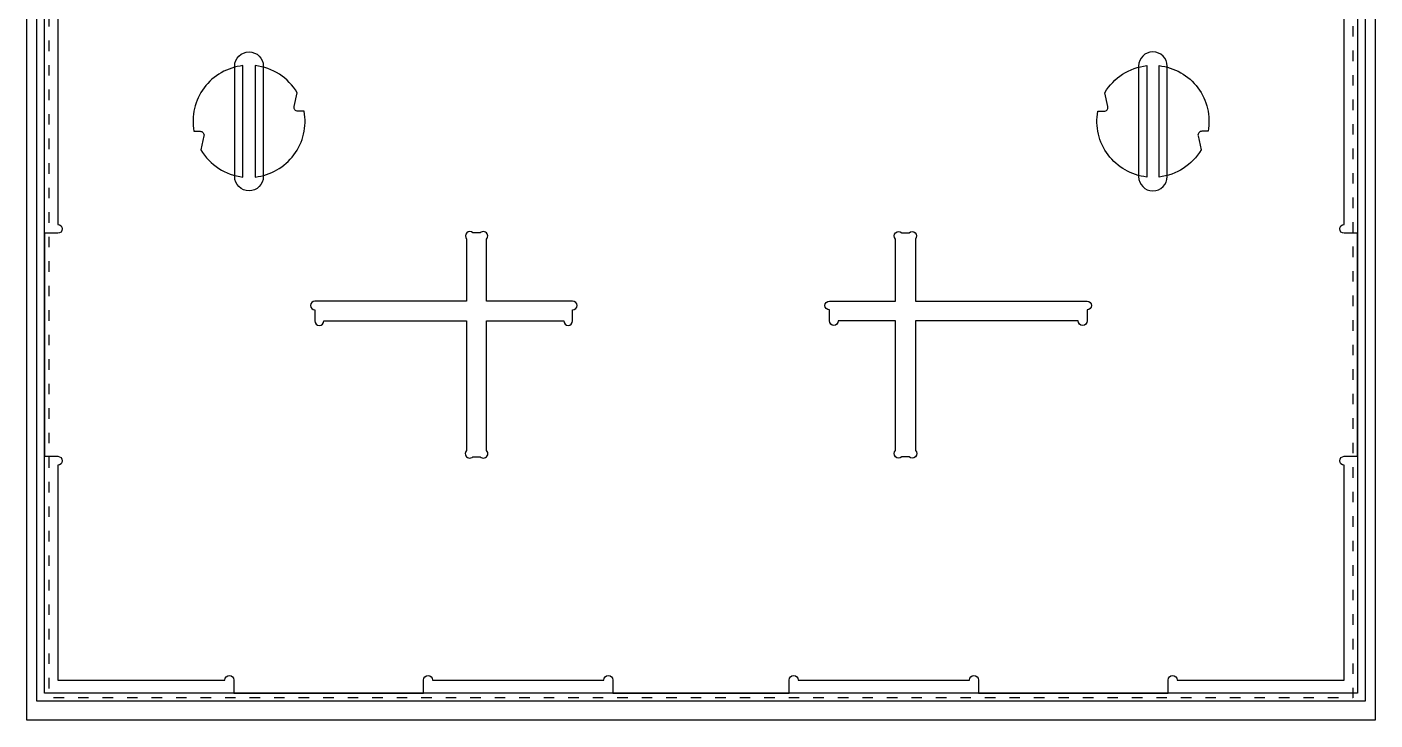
# Model space of a CAD drawing. Extents: x -300 to 5880, y -300 to 4158.
# Drawn here: x 3450 to 4670, y 1518 to 2145 of the extents above; entities that cross this region are included whole.
import ezdxf

# ---------------------------------------------------------------- set-up
doc = ezdxf.new("R2010")
doc.units = 0
doc.linetypes.add('DGN_STYLE_5', pattern=[22.17944, 9.505474, -12.673965])
for name, color, linetype in [('00_NOPRINT_TOLERANCE', 7, 'DGN_STYLE_5'), ('BOARD_$TH-NOMINAL', 3, 'CONTINUOUS'), ('TOP-CUT-INSIDE_18MM', 1, 'CONTINUOUS'), ('TOP-CUT-OUTSIDE_18MM', 220, 'CONTINUOUS'), ('TOP-POCKET-INSIDE_09MM', 60, 'CONTINUOUS'), ('TOP_POCKET_12MM', 70, 'CONTINUOUS')]:
    doc.layers.add(name, color=color, linetype=linetype)

msp = doc.modelspace()

# ---------------------------------------------------------------- linework, layer by layer
at = {"layer": '00_NOPRINT_TOLERANCE', "flags": 128}
for points in [[(3450, 3958), (4670, 3958), (4670, 1518), (3450, 1518)], [(3470, 3938), (4650, 3938), (4650, 1538), (3470, 1538)]]:
    msp.add_lwpolyline(points, close=True, dxfattribs=at)
at = {"layer": 'BOARD_$TH-NOMINAL', "flags": 128}
msp.add_lwpolyline([(3450, 3958), (4670, 3958), (4670, 1518), (3450, 1518)], close=True, dxfattribs=at)
at = {"layer": 'TOP-CUT-INSIDE_18MM'}
for points in [[(3638, 2109.6, -1), (3663.9, 2109.6), (3663.9, 2009.8, -1), (3638, 2009.8)], [(4481.9, 2109.6, 1), (4456, 2109.6), (4456, 2009.8, 1), (4481.9, 2009.8)]]:
    msp.add_lwpolyline(points, format="xyb", close=True, dxfattribs=at)
at = {"layer": 'TOP-CUT-OUTSIDE_18MM'}
msp.add_lwpolyline([(3466, 2577.2), (4654, 2577.2), (4654, 1542.2), (3466, 1542.2)], close=True, dxfattribs=at)
at = {"layer": 'TOP-POCKET-INSIDE_09MM'}
for points in [[(3645.5, 2071.8), (3645.5, 2110.1, 0.434909), (3601.1, 2050.7), (3606.7, 2050.7, -0.479037), (3610.2, 2046.5), (3607.4, 2033.9, 0.235835), (3645.5, 2009.3)], [(3656.5, 2047.6), (3656.5, 2009.3, 0.434909), (3700.9, 2068.8), (3695.3, 2068.8, -0.479037), (3691.8, 2073), (3694.6, 2085.6, 0.235835), (3656.5, 2110.1)], [(4463.5, 2047.6), (4463.5, 2009.3, -0.434909), (4419.1, 2068.8), (4424.7, 2068.8, 0.479037), (4428.2, 2073), (4425.4, 2085.6, -0.235835), (4463.5, 2110.1)], [(4474.5, 2071.8), (4474.5, 2110.1, -0.434909), (4518.9, 2050.7), (4513.3, 2050.7, 0.479037), (4509.8, 2046.5), (4512.6, 2033.9, -0.235835), (4474.5, 2009.3)], [(3865.9, 1879.1), (3935.8, 1879.1, 1), (3943.8, 1879.1), (3943.8, 1889.1, 1), (3943.8, 1897.1), (3865.9, 1897.1), (3865.9, 1953.2, 1), (3860.2, 1958.8), (3853.6, 1958.8, 1), (3847.9, 1953.2), (3847.9, 1897.1), (3710.6, 1897.1, 1), (3710.6, 1889.1), (3710.6, 1879.1, 1), (3718.6, 1879.1), (3847.9, 1879.1), (3847.9, 1761.9, 1), (3853.6, 1756.2), (3860.2, 1756.2, 1), (3865.9, 1761.9)], [(4236, 1879.1), (4184.2, 1879.1, -1), (4176.2, 1879.1), (4176.2, 1889.1, -1), (4176.2, 1897.1), (4236, 1897.1), (4236, 1953.2, -1), (4241.7, 1958.8), (4248.3, 1958.8, -1), (4254, 1953.2), (4254, 1897.1), (4409.4, 1897.1, -1), (4409.4, 1889.1), (4409.4, 1879.1, -1), (4401.4, 1879.1), (4254, 1879.1), (4254, 1761.9, -1), (4248.3, 1756.2), (4241.7, 1756.2, -1), (4236, 1761.9)]]:
    msp.add_lwpolyline(points, format="xyb", close=True, dxfattribs=at)
at = {"layer": 'TOP_POCKET_12MM'}
msp.add_lwpolyline([(3466, 2589.2), (4661, 2589.2), (4661, 1535.2), (3459, 1535.2), (3459, 2589.2)], close=True, dxfattribs=at)
msp.add_lwpolyline([(3478, 2153), (3478, 1966.4, -1), (3478, 1958.4), (3466, 1958.4), (3466, 1756.6), (3478, 1756.6, -1), (3478, 1748.6), (3478, 1554.2), (3629.2, 1554.2, -1), (3637.2, 1554.2), (3637.2, 1542.2), (3809, 1542.2), (3809, 1554.2, -1), (3817, 1554.2), (3972.1, 1554.2, -1), (3980.1, 1554.2), (3980.1, 1542.2), (4139.9, 1542.2), (4139.9, 1554.2, -1), (4147.9, 1554.2), (4303, 1554.2, -1), (4311, 1554.2), (4311, 1542.2), (4482.8, 1542.2), (4482.8, 1554.2, -1), (4490.8, 1554.2), (4642, 1554.2), (4642, 1748.6, -1), (4642, 1756.6), (4654, 1756.6), (4654, 1958.4), (4642, 1958.4, -1), (4642, 1966.4), (4642, 2153, -1)], format="xyb", dxfattribs=at)

doc.saveas('drawing.dxf')
